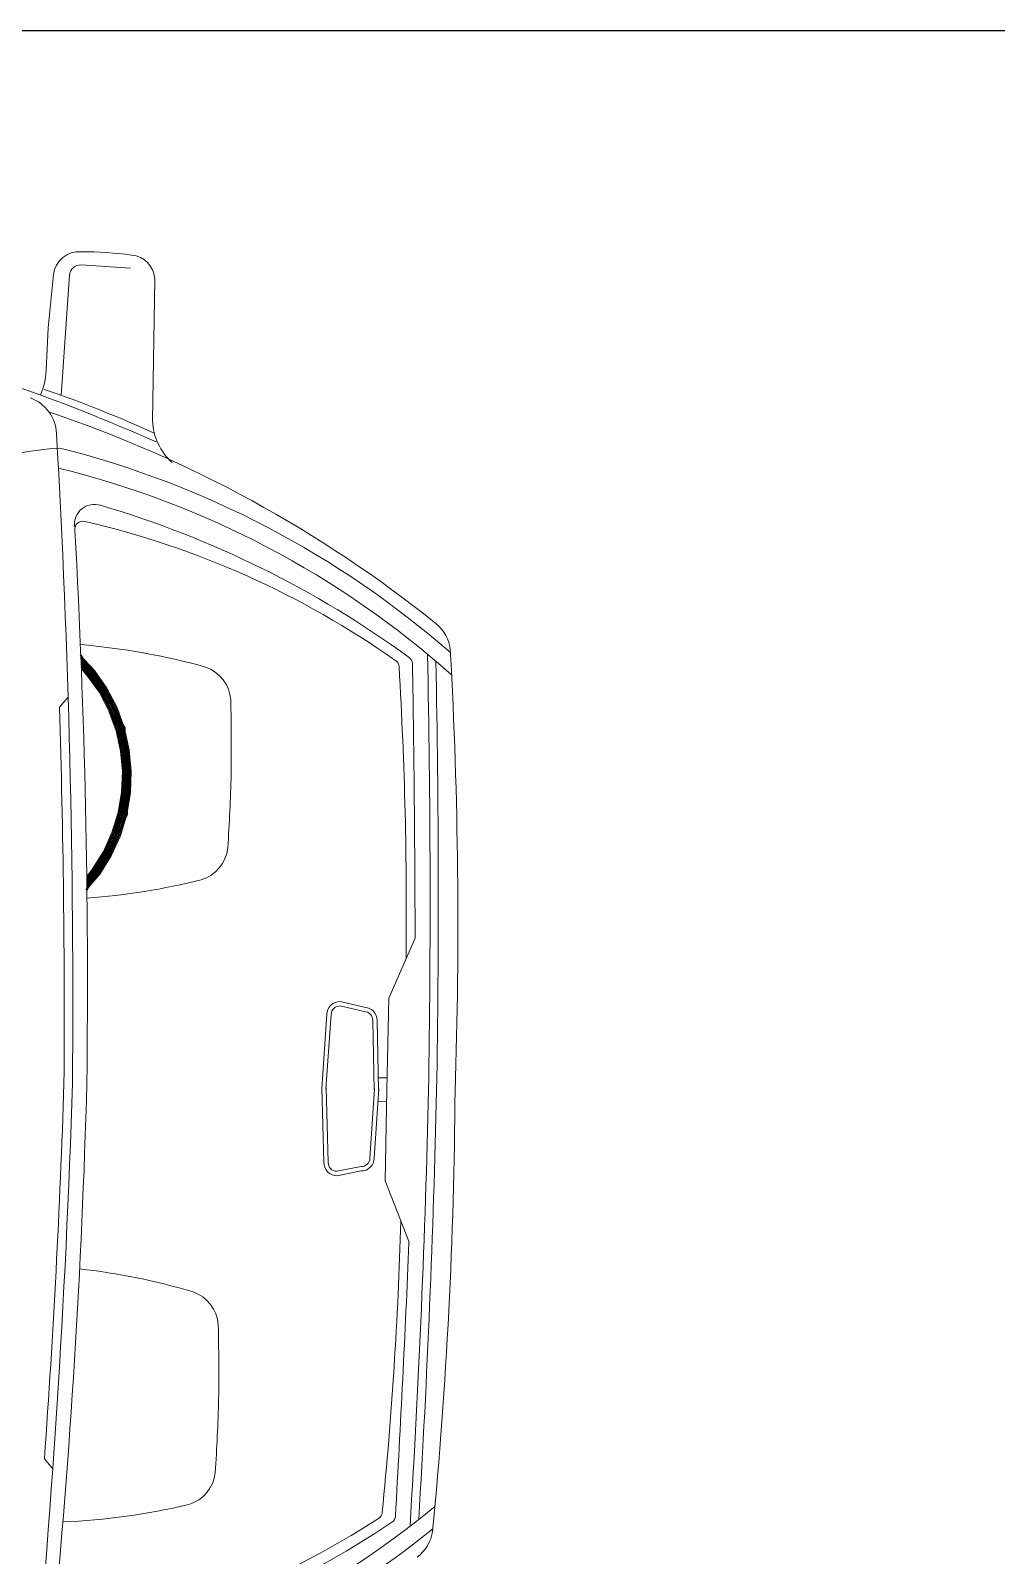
# Model space of a CAD drawing. Header units: feet. Extents: x 50754 to 76410, y 49660 to 67674.
# Drawn here: x 70119.3 to 70185.2, y 53928 to 54031.9 of the extents above; entities that cross this region are included whole.
import ezdxf

# ---------------------------------------------------------------- set-up
doc = ezdxf.new("R2010")
doc.units = ezdxf.units.FT
doc.linetypes.add('Amconstr', pattern=[9999, 9999, 0])
doc.layers.add('1_CAR', color=1, linetype='Continuous', lineweight=0)
doc.layers.add('CKS_PROPERTY LINE', color=5, linetype='Continuous')
doc.layers.add('MS GATE', color=1, linetype='Continuous')

# ---------------------------------------------------------------- blocks, each defined once
blk = doc.blocks.new('admin enlclave road')
at = {"layer": '1_CAR', "color": 253, "linetype": 'Continuous'}
for p, q in [((44848.7408, -5374.2971), (44848.729, -5374.3146)), ((44849.3425, -5374.6027), (44849.3137, -5374.7038)), ((44849.3137, -5374.7038), (44849.3307, -5374.8494)), ((44849.3477, -5374.9939), (44849.3306, -5374.8483)), ((44849.399, -5375.0856), (44849.3477, -5374.9939)), ((44848.8842, -5375.5219), (44848.8687, -5375.5076))]:
    blk.add_line(p, q, dxfattribs=at)
for points in [[(44848.8543, -5373.9026, -0.209734), (44848.8143, -5373.8412), (44848.7871, -5373.6168, 0.375124), (44848.7449, -5373.5834, 0.037007), (44848.6644, -5373.5892, 0.407001), (44848.6256, -5373.6313, 0.002874), (44848.6285, -5373.7166), (44848.6347, -5373.7846, -0.088919), (44848.6312, -5373.8247, 1.225539)], [(44848.7459, -5373.6041), (44848.6671, -5373.61, 0.413654), (44848.6512, -5373.6285), (44848.6641, -5373.8207)], [(44848.1708, -5373.8364, -0.061371), (44848.329, -5373.8005, -0.092248), (44848.5753, -5373.8132, -0.022406), (44848.8244, -5373.8738)], [(44848.4863, -5373.9955, -0.017523), (44848.5456, -5373.9487, -0.069883), (44848.6733, -5373.9044, -0.118522), (44849.3362, -5374.1432, -5.181435)], [(44848.7487, -5374.2111, -0.047027), (44848.9517, -5374.2194, -0.299701), (44848.9988, -5374.266, -0.009452), (44849.0155, -5374.3831, -0.009452), (44849.0263, -5374.5008, -0.299701), (44848.9912, -5374.557, -0.044364), (44848.8143, -5374.611)], [(44849.2274, -5374.8619), (44849.2194, -5374.7427, -0.414214), (44849.2376, -5374.7197)], [(44849.2342, -5374.8611), (44849.2263, -5374.7419, -0.414214), (44849.2385, -5374.7266)], [(44849.2376, -5374.7197), (44849.2771, -5374.7234, -0.414214), (44849.3001, -5374.7416), (44849.3178, -5374.8513, -0.388661)], [(44849.2385, -5374.7266), (44849.2779, -5374.7303, -0.414214), (44849.2933, -5374.7424), (44849.3109, -5374.8521, -0.387123)], [(44849.2692, -5374.9891), (44849.3067, -5374.9764, 0.414214), (44849.3189, -5374.961), (44849.3107, -5374.8502, 0.387123)], [(44849.27, -5374.996), (44849.3076, -5374.9832, 0.414214), (44849.3257, -5374.9602), (44849.3176, -5374.8494, 0.388661)], [(44849.2271, -5374.86), (44849.247, -5374.9778, 0.414214), (44849.27, -5374.996)], [(44849.234, -5374.8592), (44849.2538, -5374.977, 0.414214), (44849.2692, -5374.9891)], [(44848.9118, -5375.6038, 0.047027), (44849.1074, -5375.5488, 0.299701), (44849.1424, -5375.4926, 0.009452), (44849.1316, -5375.3748, 0.009452), (44849.1149, -5375.2578, 0.299701), (44849.0678, -5375.2112, 0.044364), (44848.8832, -5375.1995)], [(44848.7063, -5375.8742, 0.017523), (44848.7749, -5375.9061, 0.069883), (44848.9093, -5375.9196, 0.118522), (44849.4991, -5375.5341, 5.181435)]]:
    blk.add_lwpolyline(points, format="xyb", dxfattribs=at)
for points in [[(44849.3146, -5374.8318), (44849.3285, -5374.8301)], [(44849.319, -5374.8692), (44849.3329, -5374.8675)]]:
    blk.add_lwpolyline(points, dxfattribs=at)
for points in [[(44848.7507, -5374.2276, 0), (44848.7767, -5374.2489, 0), (44848.8002, -5374.2741, 0), (44848.8205, -5374.3027, 0), (44848.8369, -5374.334, 0), (44848.849, -5374.3669, 0), (44848.8567, -5374.4007, 0), (44848.8601, -5374.435, 0), (44848.859, -5374.47, 0), (44848.8535, -5374.5049, 0), (44848.8434, -5374.5385, 0), (44848.8293, -5374.57, 0), (44848.8115, -5374.5986, 0)], [(44848.7515, -5374.2265, 0), (44848.8378, -5374.3328, 0), (44848.8603, -5374.4703, 0), (44848.8126, -5374.5994, 0)], [(44848.7521, -5374.2302, 0), (44848.7758, -5374.2498, 0), (44848.7992, -5374.2749, 0), (44848.8194, -5374.3034, 0), (44848.8357, -5374.3345, 0), (44848.8478, -5374.3673, 0), (44848.8554, -5374.4009, 0), (44848.8588, -5374.435, 0), (44848.8578, -5374.4699, 0), (44848.8522, -5374.5046, 0), (44848.8422, -5374.5381, 0), (44848.8281, -5374.5694, 0), (44848.8105, -5374.5979, 0)], [(44848.7525, -5374.232, 0), (44848.7749, -5374.2507, 0), (44848.7982, -5374.2757, 0), (44848.8183, -5374.3041, 0), (44848.8345, -5374.335, 0), (44848.8465, -5374.3677, 0), (44848.8541, -5374.4011, 0), (44848.8575, -5374.4351, 0), (44848.8565, -5374.4698, 0), (44848.8509, -5374.5043, 0), (44848.841, -5374.5376, 0), (44848.827, -5374.5688, 0), (44848.8118, -5374.5938, 0)], [(44848.7528, -5374.2339, 0), (44848.7741, -5374.2517, 0), (44848.7972, -5374.2765, 0), (44848.8172, -5374.3047, 0), (44848.8333, -5374.3355, 0), (44848.8453, -5374.368, 0), (44848.8529, -5374.4013, 0), (44848.8562, -5374.4351, 0), (44848.8552, -5374.4697, 0), (44848.8497, -5374.504, 0), (44848.8398, -5374.5372, 0), (44848.8258, -5374.5682, 0), (44848.8115, -5374.592, 0)], [(44848.7531, -5374.2357, 0), (44848.7732, -5374.2526, 0), (44848.7962, -5374.2773, 0), (44848.8161, -5374.3054, 0), (44848.8322, -5374.3361, 0), (44848.8441, -5374.3684, 0), (44848.8516, -5374.4015, 0), (44848.8549, -5374.4352, 0), (44848.8539, -5374.4696, 0), (44848.8484, -5374.5037, 0), (44848.8386, -5374.5367, 0), (44848.8247, -5374.5676, 0), (44848.8112, -5374.5901, 0)], [(44848.7535, -5374.2376, 0), (44848.7723, -5374.2536, 0), (44848.7952, -5374.2781, 0), (44848.815, -5374.3061, 0), (44848.831, -5374.3366, 0), (44848.8428, -5374.3688, 0), (44848.8503, -5374.4017, 0), (44848.8536, -5374.4352, 0), (44848.8526, -5374.4694, 0), (44848.8472, -5374.5035, 0), (44848.8374, -5374.5363, 0), (44848.8236, -5374.567, 0), (44848.8109, -5374.5882, 0)], [(44848.7538, -5374.2395, 0), (44848.7714, -5374.2545, 0), (44848.7942, -5374.279, 0), (44848.8139, -5374.3067, 0), (44848.8298, -5374.3371, 0), (44848.8416, -5374.3691, 0), (44848.8491, -5374.4019, 0), (44848.8523, -5374.4352, 0), (44848.8513, -5374.4693, 0), (44848.8459, -5374.5032, 0), (44848.8362, -5374.5358, 0), (44848.8224, -5374.5664, 0), (44848.8106, -5374.5863, 0)], [(44848.7541, -5374.2414, 0), (44848.7705, -5374.2554, 0), (44848.7932, -5374.2798, 0), (44848.8128, -5374.3074, 0), (44848.8286, -5374.3376, 0), (44848.8404, -5374.3695, 0), (44848.8478, -5374.4021, 0), (44848.8511, -5374.4353, 0), (44848.8501, -5374.4692, 0), (44848.8447, -5374.5029, 0), (44848.835, -5374.5354, 0), (44848.8213, -5374.5658, 0), (44848.8103, -5374.5844, 0)], [(44848.7545, -5374.2433, 0), (44848.7697, -5374.2564, 0), (44848.7922, -5374.2806, 0), (44848.8117, -5374.3081, 0), (44848.8275, -5374.3381, 0), (44848.8391, -5374.3699, 0), (44848.8465, -5374.4023, 0), (44848.8498, -5374.4353, 0), (44848.8488, -5374.4691, 0), (44848.8434, -5374.5026, 0), (44848.8338, -5374.5349, 0), (44848.8202, -5374.5652, 0), (44848.81, -5374.5825, 0)], [(44848.7548, -5374.2452, 0), (44848.7688, -5374.2573, 0), (44848.7912, -5374.2814, 0), (44848.8106, -5374.3088, 0), (44848.8263, -5374.3387, 0), (44848.8379, -5374.3702, 0), (44848.8452, -5374.4025, 0), (44848.8485, -5374.4354, 0), (44848.8475, -5374.469, 0), (44848.8422, -5374.5023, 0), (44848.8326, -5374.5345, 0), (44848.819, -5374.5646, 0), (44848.8098, -5374.5805, 0)], [(44848.7551, -5374.2471, 0), (44848.7679, -5374.2583, 0), (44848.7902, -5374.2822, 0), (44848.8095, -5374.3094, 0), (44848.8251, -5374.3392, 0), (44848.8366, -5374.3706, 0), (44848.844, -5374.4027, 0), (44848.8472, -5374.4354, 0), (44848.8462, -5374.4688, 0), (44848.8409, -5374.502, 0), (44848.8314, -5374.534, 0), (44848.8179, -5374.564, 0), (44848.8095, -5374.5786, 0)], [(44848.7555, -5374.2491, 0), (44848.767, -5374.2592, 0), (44848.7892, -5374.283, 0), (44848.8084, -5374.3101, 0), (44848.8239, -5374.3397, 0), (44848.8354, -5374.371, 0), (44848.8427, -5374.4029, 0), (44848.8459, -5374.4355, 0), (44848.8449, -5374.4687, 0), (44848.8396, -5374.5017, 0), (44848.8301, -5374.5336, 0), (44848.8168, -5374.5634, 0), (44848.8092, -5374.5766, 0)]]:
    blk.add_polyline3d(points, dxfattribs=at)
for centre, radius, start, end in [((44848.2685, -5375.6971), 1.9177, 73.298, 78.9544), ((44848.6017, -5373.8942), 0.0644, 11.1227, 77.1984), ((44848.2728, -5375.8271), 2.0128, 59.0789, 79.2526), ((44833.223, -5376.9177), 15.7375, 7.33921, 11.12274), ((44848.523, -5375.3996), 1.4711, 56.1286, 84.05), ((44848.745, -5374.0179), 0.0322, 80.835, 193.584), ((44848.51, -5375.5784), 1.6102, 61.7537, 81.4234), ((44848.7275, -5374.028), 0.0129, 84.367, 193.5405), ((44848.6019, -5375.42), 1.4105, 62.5836, 84.8368), ((44835.7804, -5376.5437), 13.1764, 7.14578, 10.99356), ((44849.273, -5374.1549), 0.0644, 13.8429, 58.0915), ((44841.6057, -5375.6429), 7.8747, 5.87264, 11.00584), ((44849.2454, -5374.1793), 0.0129, 11.2395, 62.5836), ((44849.2659, -5374.1712), 0.0129, 8.802, 61.7537), ((44820.2631, -5378.6621), 29.3613, 7.94699, 8.80197), ((44831.32, -5377.0197), 18.2077, 6.86898, 9.06617), ((44831.3191, -5377.0113), 18.2205, 6.84372, 9.00344), ((44842.8179, -5375.4566), 6.566, 7.16921, 11.23949), ((44833.9629, -5376.8299), 14.9788, 7.36836, 9.66716), ((44831.3058, -5376.8985), 18.2077, 4.294, 6.4912), ((44831.3068, -5376.9068), 18.2205, 4.35674, 6.51645), ((44841.6312, -5375.8613), 7.8747, 2.35433, 7.48753), ((44833.9211, -5376.4724), 14.9788, 3.69301, 5.99181), ((44833.1809, -5376.558), 15.7375, 2.23743, 6.02096), ((44835.7555, -5376.3309), 13.1764, 2.36662, 6.2144), ((44842.8538, -5375.7624), 6.566, 2.12068, 6.19096), ((44820.1686, -5377.8555), 29.3613, 4.5582, 5.41318), ((44848.4176, -5374.4996), 1.4711, 289.3102, 317.2316), ((44848.4896, -5374.4615), 1.4105, 288.5233, 310.7765), ((44848.3636, -5374.3287), 1.6102, 291.9367, 311.6065), ((44849.4024, -5375.5199), 0.0129, 310.7765, 2.1207), ((44849.4243, -5375.5231), 0.0129, 311.6065, 4.5582), ((44849.4349, -5375.5373), 0.0644, 315.2687, 359.5172)]:
    blk.add_arc(centre, radius, start, end, dxfattribs=at)
at = {"layer": 'CKS_PROPERTY LINE', "color": 253, "lineweight": -3}
blk.add_lwpolyline([(44505.5689, -5445.1784, -0.128534), (44595.3054, -5408.0545), (44860.708, -5371.5768)], format="xyb", dxfattribs=at)

msp = doc.modelspace()

# ---------------------------------------------------------------- block references
at = {"layer": 'MS GATE', "linetype": 'Amconstr', "lineweight": 25, "xscale": 42.66674600251998, "yscale": 42.66674600251998, "zscale": 42.66674600251998, "rotation": 352.174150691152}
msp.add_blockref('admin enlclave road', (-1794383.54152, 541708.42207), dxfattribs=at)

doc.saveas('drawing.dxf')
